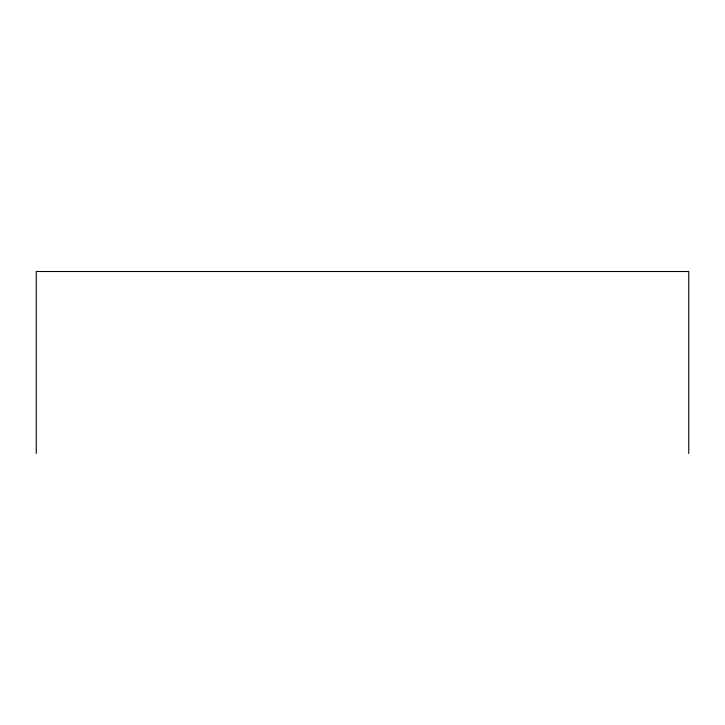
<?xml version="1.0" encoding="UTF-8"?>
<svg xmlns="http://www.w3.org/2000/svg" width="725" height="725" viewBox="0 0 725 725"><rect width="100%" height="100%" fill="white"/><g stroke="black" fill="none" stroke-linecap="round" stroke-linejoin="round"><path stroke-width="1.09" d="M688.75 453.497L688.75 271.503L36.25 271.503L36.25 453.497"/></g></svg>
